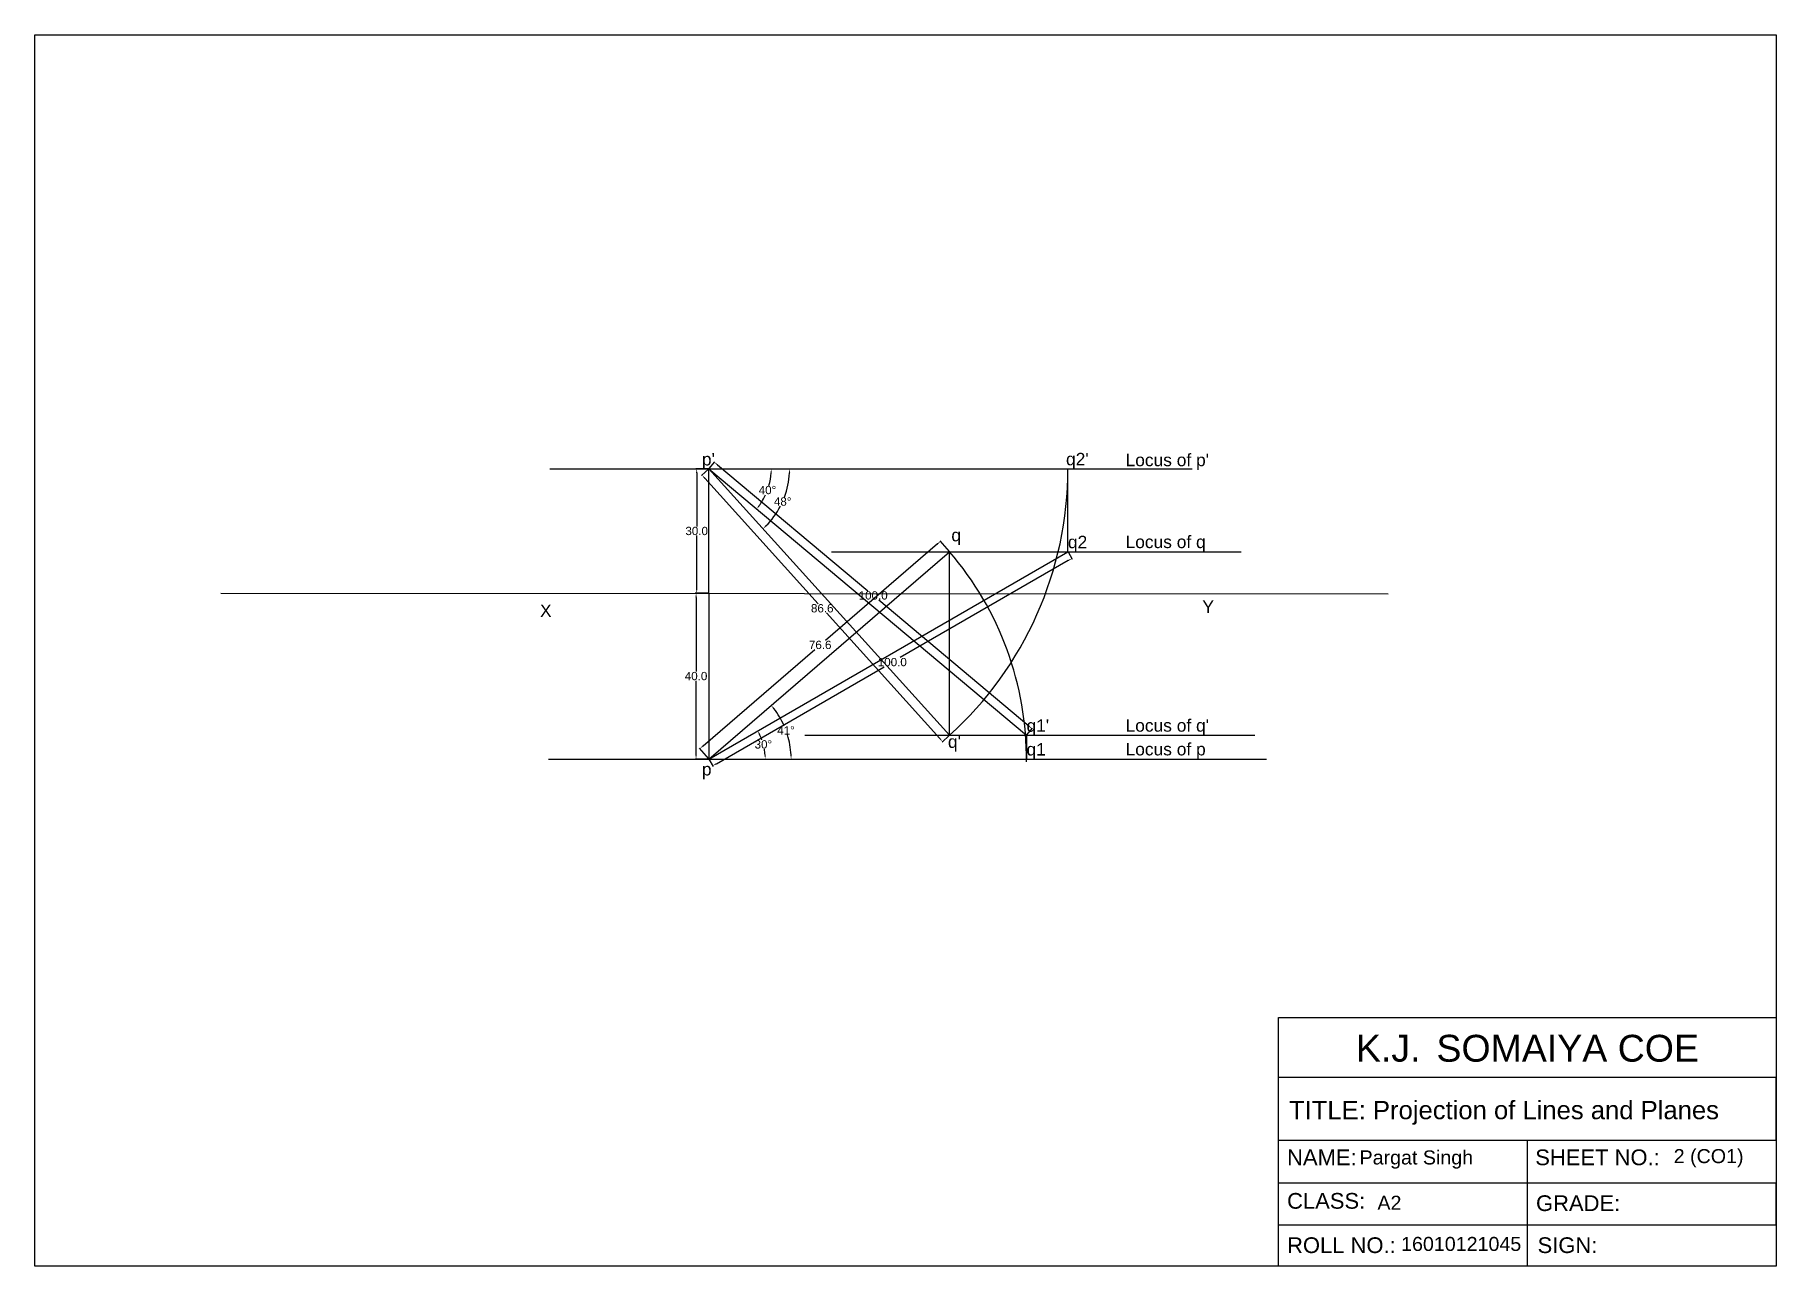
# Model space of a CAD drawing. Header units: millimetres. Extents: x 122 to 542, y -68 to 229.
import ezdxf

# ---------------------------------------------------------------- set-up
doc = ezdxf.new("R2010")
doc.units = ezdxf.units.MM
doc.header["$MEASUREMENT"] = 0
doc.styles.get("Standard").update_dxf_attribs({"font": 'Arial.ttf'})
doc.dimstyles.get("Standard").update_dxf_attribs({"dimtxt": 2, "dimasz": 1, "dimexe": 0.18, "dimexo": 0.0625, "dimgap": 0.09, "dimtad": 0, "dimtih": 1, "dimtoh": 1, "dimdec": 1, "dimzin": 0, "dimdsep": 46, "dimtxsty": 'Standard', "dimcen": 0.09, "dimclrd": 2, "dimclrt": 3, "dimadec": 0, "dimazin": 0, "dimtfac": 1, "dimtdec": 1, "dimtofl": 0, "dimtmove": 0, "dimatfit": 3, "dimfxl": 1, "dimtolj": 1, "dimtzin": 0, "dimarcsym": 0})

# ---------------------------------------------------------------- blocks, each defined once
blk = doc.blocks.new('*D1')
at = {"color": 0, "lineweight": -2, "transparency": 16777216}
for p, q in [((284.62, 124.58), (281.56, 124.58)), ((284.62, 94.58), (281.56, 94.58))]:
    blk.add_line(p, q, dxfattribs=at)
at = {"color": 2, "lineweight": -2, "transparency": 16777216}
for p, q in [((281.74, 123.58), (281.74, 110.69)), ((281.74, 95.58), (281.74, 108.47))]:
    blk.add_line(p, q, dxfattribs=at)
at = {"color": 2, "transparency": 16777216}
for points in [[(281.58, 123.58), (281.91, 123.58), (281.74, 124.58)], [(281.58, 95.58), (281.91, 95.58), (281.74, 94.58)]]:
    blk.add_solid(points, dxfattribs=at)
at = {"layer": 'Defpoints', "color": 0, "transparency": 16777216}
for p in [(281.74, 124.58), (284.68, 124.58), (284.68, 94.58)]:
    blk.add_point(p, dxfattribs=at)
at = {"color": 3, "transparency": 16777216, "insert": (281.74, 109.58), "char_height": 2, "attachment_point": 5}
blk.add_mtext('\\A1;30.0', dxfattribs=at)
blk = doc.blocks.new('*D2')
at = {"color": 0, "lineweight": -2, "transparency": 16777216}
for p, q in [((284.62, 94.58), (281.41, 94.58)), ((284.62, 54.58), (281.41, 54.58))]:
    blk.add_line(p, q, dxfattribs=at)
at = {"color": 2, "lineweight": -2, "transparency": 16777216}
for p, q in [((281.59, 93.58), (281.59, 75.69)), ((281.59, 55.58), (281.59, 73.47))]:
    blk.add_line(p, q, dxfattribs=at)
at = {"color": 2, "transparency": 16777216}
for points in [[(281.43, 93.58), (281.76, 93.58), (281.59, 94.58)], [(281.43, 55.58), (281.76, 55.58), (281.59, 54.58)]]:
    blk.add_solid(points, dxfattribs=at)
at = {"layer": 'Defpoints', "color": 0, "transparency": 16777216}
for p in [(284.68, 94.58), (281.59, 54.58), (284.68, 54.58)]:
    blk.add_point(p, dxfattribs=at)
at = {"color": 3, "transparency": 16777216, "insert": (281.59, 74.58), "char_height": 2, "attachment_point": 5}
blk.add_mtext('\\A1;40.0', dxfattribs=at)
blk = doc.blocks.new('*D3')
at = {"color": 0, "lineweight": -2, "transparency": 16777216}
for p, q in [((284.72, 124.63), (286.13, 126.3)), ((361.33, 60.35), (362.73, 62.03))]:
    blk.add_line(p, q, dxfattribs=at)
at = {"color": 2, "lineweight": -2, "transparency": 16777216}
for p, q in [((286.78, 125.52), (322.99, 95.14)), ((361.85, 62.53), (325.64, 92.92))]:
    blk.add_line(p, q, dxfattribs=at)
at = {"color": 2, "transparency": 16777216}
for points in [[(286.88, 125.65), (286.67, 125.4), (286.01, 126.17)], [(361.96, 62.66), (361.74, 62.4), (362.61, 61.89)]]:
    blk.add_solid(points, dxfattribs=at)
at = {"layer": 'Defpoints', "color": 0, "transparency": 16777216}
for p in [(284.68, 124.58), (361.29, 60.3), (362.61, 61.89)]:
    blk.add_point(p, dxfattribs=at)
at = {"color": 3, "transparency": 16777216, "insert": (324.31, 94.03), "char_height": 2, "attachment_point": 5}
blk.add_mtext('\\A1;100.0', dxfattribs=at)
blk = doc.blocks.new('*D4')
at = {"color": 0, "lineweight": -2, "transparency": 16777216}
for p, q in [((284.64, 124.54), (282.87, 122.95)), ((342.67, 60.26), (340.91, 58.67))]:
    blk.add_line(p, q, dxfattribs=at)
at = {"color": 2, "lineweight": -2, "transparency": 16777216}
for p, q in [((283.68, 122.33), (311.02, 92.04)), ((340.37, 59.53), (313.03, 89.82))]:
    blk.add_line(p, q, dxfattribs=at)
at = {"color": 2, "transparency": 16777216}
for points in [[(283.8, 122.44), (283.55, 122.22), (283.01, 123.07)], [(340.5, 59.64), (340.25, 59.42), (341.04, 58.79)]]:
    blk.add_solid(points, dxfattribs=at)
at = {"layer": 'Defpoints', "color": 0, "transparency": 16777216}
for p in [(284.68, 124.58), (342.72, 60.3), (341.04, 58.79)]:
    blk.add_point(p, dxfattribs=at)
at = {"color": 3, "transparency": 16777216, "insert": (312.02, 90.93), "char_height": 2, "attachment_point": 5}
blk.add_mtext('\\A1;86.6', dxfattribs=at)
blk = doc.blocks.new('*D5')
at = {"color": 2, "lineweight": -2, "transparency": 16777216}
for p, q in [((371.36, 102.45), (330.85, 79.06)), ((286.49, 53.45), (327, 76.84))]:
    blk.add_line(p, q, dxfattribs=at)
at = {"color": 0, "lineweight": -2, "transparency": 16777216}
for p, q in [((371.32, 104.53), (372.32, 102.8)), ((284.71, 54.53), (285.71, 52.8))]:
    blk.add_line(p, q, dxfattribs=at)
at = {"color": 2, "transparency": 16777216}
for points in [[(371.28, 102.6), (371.44, 102.31), (372.23, 102.95)], [(286.41, 53.6), (286.57, 53.31), (285.62, 52.95)]]:
    blk.add_solid(points, dxfattribs=at)
at = {"layer": 'Defpoints', "color": 0, "transparency": 16777216}
for p in [(371.28, 104.58), (372.23, 102.95), (284.68, 54.58)]:
    blk.add_point(p, dxfattribs=at)
at = {"color": 3, "transparency": 16777216, "insert": (328.92, 77.95), "char_height": 2, "attachment_point": 5}
blk.add_mtext('\\A1;100.0', dxfattribs=at)
blk = doc.blocks.new('*D6')
at = {"color": 2, "lineweight": -2, "transparency": 16777216}
for p, q in [((339.79, 106.45), (312.82, 83.21)), ((283.27, 57.75), (310.24, 80.99))]:
    blk.add_line(p, q, dxfattribs=at)
at = {"color": 0, "lineweight": -2, "transparency": 16777216}
for p, q in [((342.68, 104.63), (340.43, 107.24)), ((284.64, 54.63), (282.4, 57.24))]:
    blk.add_line(p, q, dxfattribs=at)
at = {"color": 2, "transparency": 16777216}
for points in [[(339.68, 106.57), (339.9, 106.32), (340.55, 107.1)], [(283.16, 57.88), (283.38, 57.63), (282.51, 57.1)]]:
    blk.add_solid(points, dxfattribs=at)
at = {"layer": 'Defpoints', "color": 0, "transparency": 16777216}
for p in [(340.55, 107.1), (342.72, 104.58), (284.68, 54.58)]:
    blk.add_point(p, dxfattribs=at)
at = {"color": 3, "transparency": 16777216, "insert": (311.53, 82.1), "char_height": 2, "attachment_point": 5}
blk.add_mtext('\\A1;76.6', dxfattribs=at)
blk = doc.blocks.new('*D7')
at = {"color": 2, "lineweight": -2, "transparency": 16777216}
for start, end in [(344.4452, 356.1907), (323.8093, 335.4252)]:
    blk.add_arc((284.68, 124.58), 15.04, start, end, dxfattribs=at)
at = {"color": 2, "transparency": 16777216}
for points in [[(299.53, 123.59), (299.86, 123.58), (299.73, 124.58)], [(296.95, 115.6), (296.69, 115.8), (296.21, 114.91)]]:
    blk.add_solid(points, dxfattribs=at)
at = {"layer": 'Defpoints', "color": 0, "transparency": 16777216}
for p in [(246.35, 124.58), (284.68, 124.58), (401.22, 124.58), (298.13, 117.83), (361.29, 60.3)]:
    blk.add_point(p, dxfattribs=at)
at = {"color": 3, "transparency": 16777216, "insert": (298.82, 119.44), "char_height": 2, "attachment_point": 5}
blk.add_mtext('\\A1;40°', dxfattribs=at)
blk = doc.blocks.new('*D8')
at = {"color": 2, "lineweight": -2, "transparency": 16777216}
for start, end in [(339.5702, 357.0578), (315.0207, 332.4087)]:
    blk.add_arc((284.68, 124.58), 19.48, start, end, dxfattribs=at)
at = {"color": 2, "transparency": 16777216}
for points in [[(303.97, 123.59), (304.3, 123.58), (304.16, 124.58)], [(298.57, 110.7), (298.34, 110.94), (297.73, 110.13)]]:
    blk.add_solid(points, dxfattribs=at)
at = {"layer": 'Defpoints', "color": 0, "transparency": 16777216}
for p in [(246.35, 124.58), (284.68, 124.58), (401.22, 124.58), (301.21, 114.28), (342.72, 60.3)]:
    blk.add_point(p, dxfattribs=at)
at = {"color": 3, "transparency": 16777216, "insert": (302.48, 116.67), "char_height": 2, "attachment_point": 5}
blk.add_mtext('\\A1;48°', dxfattribs=at)
blk = doc.blocks.new('*D9')
at = {"color": 2, "lineweight": -2, "transparency": 16777216}
for start, end in [(19.9114, 25.7863), (4.2137, 10.1992)]:
    blk.add_arc((284.68, 54.58), 13.6, start, end, dxfattribs=at)
at = {"color": 2, "transparency": 16777216}
for points in [[(296.78, 60.42), (297.08, 60.58), (296.46, 61.38)], [(298.41, 55.59), (298.08, 55.58), (298.28, 54.58)]]:
    blk.add_solid(points, dxfattribs=at)
at = {"layer": 'Defpoints', "color": 0, "transparency": 16777216}
for p in [(371.28, 104.58), (298.08, 56.94), (246.03, 54.58), (284.68, 54.58), (419.16, 54.58)]:
    blk.add_point(p, dxfattribs=at)
at = {"color": 3, "transparency": 16777216, "insert": (297.82, 58.1), "char_height": 2, "attachment_point": 5}
blk.add_mtext('\\A1;30°', dxfattribs=at)
blk = doc.blocks.new('*D10')
at = {"color": 2, "lineweight": -2, "transparency": 16777216}
for start, end in [(23.7839, 37.8568), (2.8889, 17.0358)]:
    blk.add_arc((284.68, 54.58), 19.84, start, end, dxfattribs=at)
at = {"color": 2, "transparency": 16777216}
for points in [[(300.21, 66.65), (300.47, 66.86), (299.71, 67.53)], [(304.66, 55.59), (304.32, 55.58), (304.52, 54.58)]]:
    blk.add_solid(points, dxfattribs=at)
at = {"layer": 'Defpoints', "color": 0, "transparency": 16777216}
for p in [(342.72, 104.58), (303.96, 59.24), (246.03, 54.58), (284.68, 54.58), (419.16, 54.58)]:
    blk.add_point(p, dxfattribs=at)
at = {"color": 3, "transparency": 16777216, "insert": (303.28, 61.49), "char_height": 2, "attachment_point": 5}
blk.add_mtext('\\A1;41°', dxfattribs=at)

msp = doc.modelspace()

# ---------------------------------------------------------------- linework, layer by layer
for p, q in [((246.35, 124.58), (401.22, 124.58)), ((284.68, 94.58), (284.68, 124.58)), ((284.68, 124.58), (361.29, 60.3)), ((284.68, 124.58), (342.72, 60.3)), ((371.28, 104.58), (371.28, 124.58)), ((284.68, 54.58), (371.28, 104.58)), ((284.68, 54.58), (342.72, 104.58)), ((314.22, 104.58), (413.08, 104.58)), ((342.72, 60.3), (342.72, 104.58)), ((166.95, 94.62), (448.49, 94.41)), ((284.68, 94.58), (284.68, 54.58)), ((307.86, 60.3), (416.4, 60.3)), ((361.29, 60.3), (361.29, 54.58)), ((246.03, 54.58), (419.16, 54.58)), ((542.11, -22.26), (422.11, -22.26)), ((542.11, -37.31), (542.11, -22.26)), ((422.11, -47.74), (422.11, -37.31)), ((422.11, -37.31), (542.11, -37.31)), ((482.11, -67.74), (482.11, -37.31)), ((542.11, -47.74), (422.11, -47.74)), ((542.11, -57.74), (542.11, -47.74)), ((422.11, -67.74), (422.11, -57.74)), ((422.11, -57.74), (542.11, -57.74))]:
    msp.add_line(p, q)
for points in [[(122.11, 229.26), (542.11, 229.26), (542.11, -67.74), (122.11, -67.74)], [(542.11, -67.74), (422.11, -67.74), (422.11, -7.74), (542.11, -7.74)]]:
    msp.add_lwpolyline(points, close=True)
for centre, radius, start, end in [((284.68, 124.58), 86.6, 312.0785, 0), ((284.68, 54.58), 76.6, 359.4952, 40.7458)]:
    msp.add_arc(centre, radius, start, end)

# ---------------------------------------------------------------- texts
at = {"attachment_point": 1}
for s, width, gutter_width, heights, insert, char_height in [("p'", 9.9263, 10, [0], (283, 128.39), 3), ("q2'", 9.9263, 10, [0], (370.82, 128.43), 3), ("Locus of p'", 24.5417, 10, [6.32], (385.18, 128.21), 3), ('q', 9.9263, 10, [0], (343.17, 110.09), 3), ('q2', 9.9263, 10, [0], (371.28, 108.43), 3), ('Locus of q', 43.3245, 10, [7.76], (385.18, 108.46), 3), ('Y', 14.5955, 10, [0], (403.71, 92.82), 3), ('X', 14.5955, 10, [0], (243.95, 91.84), 3), ("q1'", 9.9263, 10, [0], (361.29, 64.15), 3), ("Locus of q'", 25.0233, 10, [0], (385.18, 64.18), 3), ("q'", 9.9263, 10, [0], (342.34, 60.27), 3), ('q1', 9.9263, 10, [0], (361.29, 58.43), 3), ('Locus of p', 26.1471, 10, [5.35], (385.18, 58.46), 3), ('p', 9.9263, 10, [0], (283, 53.62), 3), ('\\pxi-3,l4,t4;K.J.^ISOMAIYA COE', 310.7555, 32.37, [0], (434.27, -11.94), 6.4741), ('TITLE: Projection of Lines and Planes', 212.2953, 22.11, [0], (424.6, -27.87), 4.4228), ('NAME: ', 91.021, 18.96, [0], (424.14, -39.59), 3.793), ('Pargat Singh', 50.121, 16.96, [0], (441.62, -39.82), 3.3911), ('SHEET NO.: ', 91.021, 18.96, [0], (484, -39.59), 3.7925), ('2 (CO1)', 50.121, 16.96, [0], (517.39, -39.5), 3.391), ('CLASS: ', 91.021, 18.96, [0], (424.14, -50.09), 3.793), ('A2', 50.121, 16.96, [0], (445.93, -50.75), 3.391), ('GRADE: ', 91.021, 18.96, [0], (484.18, -50.65), 3.793), ('ROLL NO.: ', 91.021, 18.96, [0], (424.14, -60.78), 3.793), ('16010121045', 50.121, 16.96, [0], (451.64, -60.68), 3.3911), ('SIGN: ', 91.021, 18.96, [0], (484.56, -60.78), 3.793)]:
    msp.add_mtext_dynamic_manual_height_columns(s, width=width, gutter_width=gutter_width, heights=heights, dxfattribs=dict(at, insert=insert, char_height=char_height))

# ---------------------------------------------------------------- dimensions: what is measured, and where the dimension line sits
for p1, p2, distance, picture, middle in [((284.68, 124.58), (361.29, 60.3), 2.07, '*D3', (324.31, 94.03)), ((284.68, 124.58), (342.72, 60.3), -2.26, '*D4', (312.02, 90.93)), ((284.68, 54.58), (342.72, 104.58), 3.32, '*D6', (311.53, 82.1)), ((284.68, 54.58), (371.28, 104.58), -1.88, '*D5', (328.92, 77.95))]:
    dim = msp.add_aligned_dim(p1=p1, p2=p2, distance=distance, dimstyle='Standard')
    dim.commit()
    dim.dimension.update_dxf_attribs({"geometry": picture, "text_midpoint": middle})
for base, line1, line2, picture, middle in [((298.13, 117.83), ((284.68, 124.58), (361.29, 60.3)), ((246.35, 124.58), (401.22, 124.58)), '*D7', (298.82, 119.44)), ((301.21, 114.28), ((284.68, 124.58), (342.72, 60.3)), ((246.35, 124.58), (401.22, 124.58)), '*D8', (302.48, 116.67)), ((298.08, 56.94), ((284.68, 54.58), (371.28, 104.58)), ((246.03, 54.58), (419.16, 54.58)), '*D9', (297.82, 58.1)), ((303.96, 59.24), ((284.68, 54.58), (342.72, 104.58)), ((246.03, 54.58), (419.16, 54.58)), '*D10', (303.28, 61.49))]:
    dim = msp.add_angular_dim_2l(base=base, line1=line1, line2=line2, dimstyle='Standard')
    dim.commit()
    dim.dimension.update_dxf_attribs({"geometry": picture, "text_midpoint": middle})
for base, p2, picture, middle in [((281.74, 124.58), (284.68, 124.58), '*D1', (281.74, 109.58)), ((281.59, 54.58), (284.68, 54.58), '*D2', (281.59, 74.58))]:
    dim = msp.add_linear_dim(base=base, p1=(284.68, 94.58), p2=p2, angle=90, dimstyle='Standard')
    dim.commit()
    dim.dimension.update_dxf_attribs({"geometry": picture, "text_midpoint": middle})

doc.saveas('drawing.dxf')
